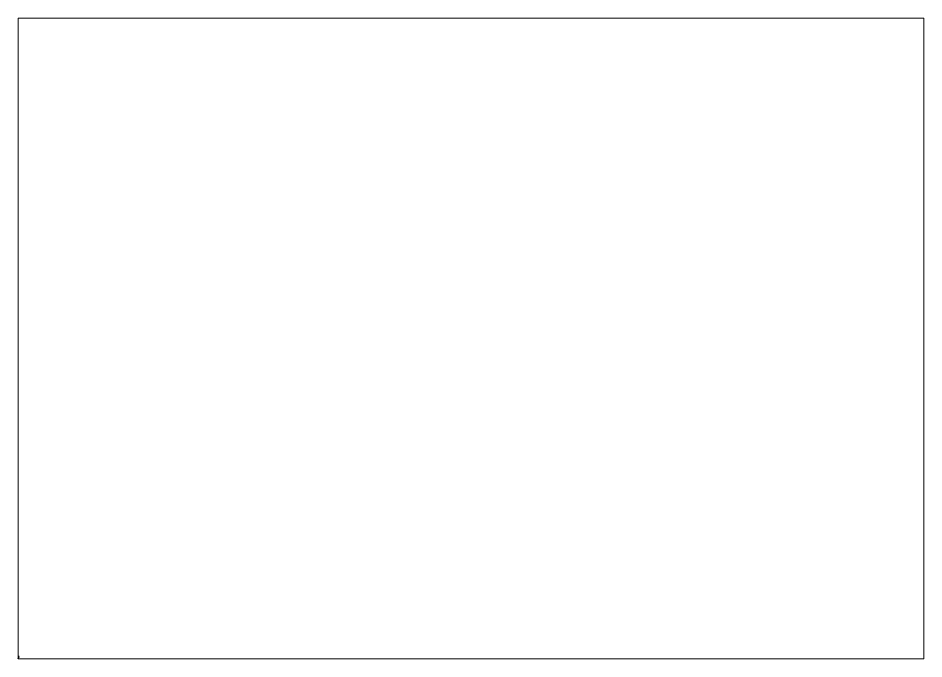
# Paper-space layout 'DIN-A2' of a CAD drawing. Header units: millimetres. Extents: x 0 to 594, y 0 to 420.
# The model-space entities are those that its viewports show. They can reach past a viewport. Long polylines and large blocks are cut down to what shows.
import ezdxf

# ---------------------------------------------------------------- set-up
doc = ezdxf.new("R2010")
doc.units = ezdxf.units.MM
doc.header["$LTSCALE"] = 100

msp = doc.modelspace()

# ---------------------------------------------------------------- hatches: boundary and pattern name
at = {"transparency": 33554687}
msp.add_hatch(color=5, dxfattribs=at).paths.add_polyline_path([(0, 0), (0.75, 1.5), (-0.75, 1.5)])

# ---------------------------------------------------------------- linework, layer by layer
msp.add_lwpolyline([(0, 0), (0.75, 1.5), (-0.75, 1.5)], close=True)

psp = doc.layouts.new('DIN-A2')

# ---------------------------------------------------------------- viewports
at = {"layer": '0'}
psp.add_viewport(center=(297, 210), size=(594, 420), view_center_point=(297, 210), view_height=420, dxfattribs=at)

doc.saveas('drawing.dxf')
